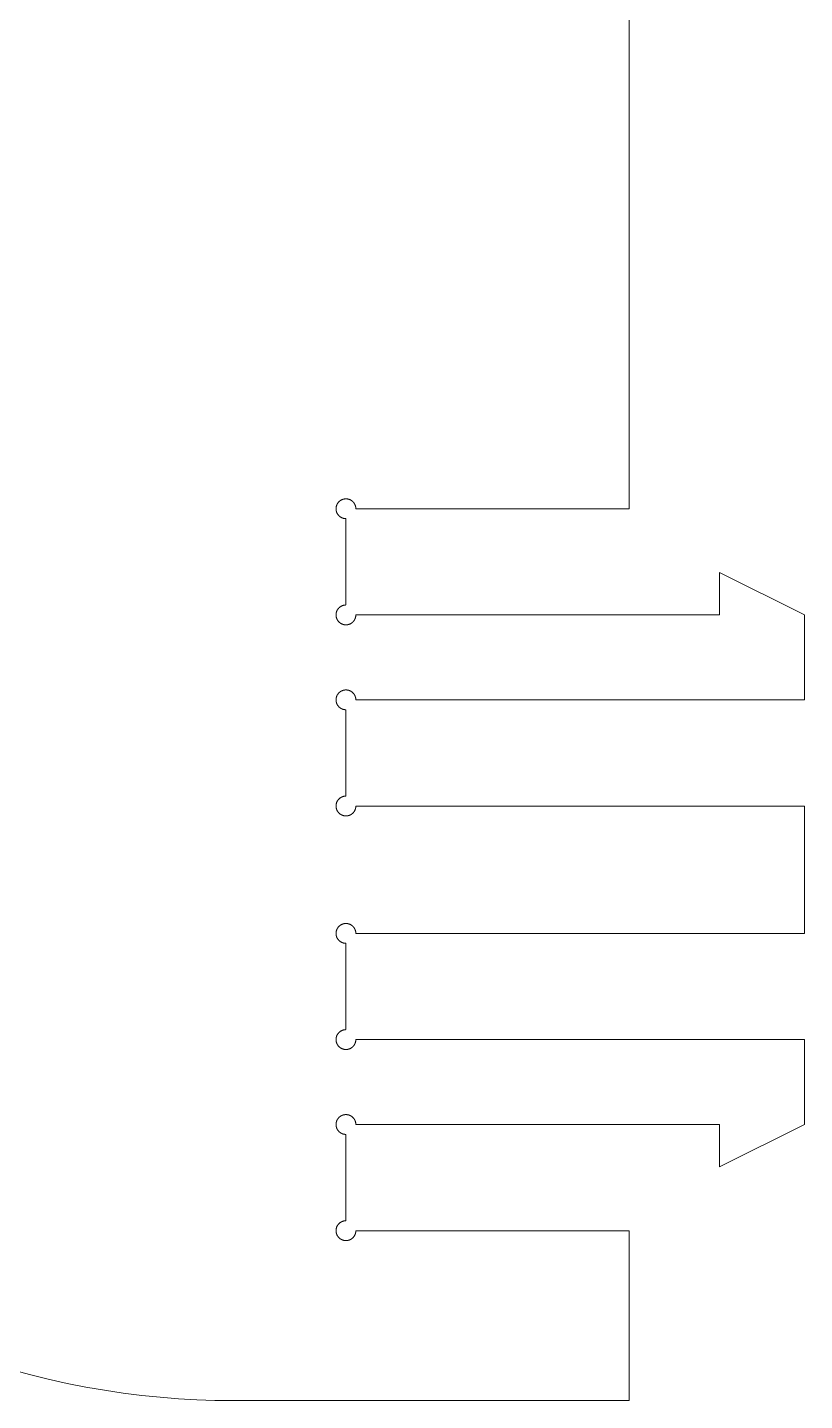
# Model space of a CAD drawing. Header units: millimetres. Extents: x 555 to 783, y 300 to 593.
# Drawn here: x 582.83 to 610.28, y 489.84 to 538.34 of the extents above; entities that cross this region are included whole.
import ezdxf

# ---------------------------------------------------------------- set-up
doc = ezdxf.new("R2010")
doc.units = ezdxf.units.MM
doc.header["$MEASUREMENT"] = 0
doc.layers.add('2d laser', color=18, linetype='Continuous', true_color=0x000000)

msp = doc.modelspace()

# ---------------------------------------------------------------- linework, layer by layer
at = {"layer": '2d laser', "lineweight": 0}
for points in [[(604.08, 555.34), (604.08, 521.34)], [(594.43, 521.34), (594.429, 521.352), (594.429, 521.358), (594.429, 521.364), (594.428, 521.371), (594.428, 521.377), (594.427, 521.383), (594.426, 521.389), (594.425, 521.396), (594.424, 521.402), (594.423, 521.408), (594.422, 521.414), (594.42, 521.421), (594.419, 521.427), (594.417, 521.433), (594.415, 521.439), (594.413, 521.445), (594.411, 521.452), (594.409, 521.458), (594.407, 521.464), (594.405, 521.47), (594.402, 521.476), (594.399, 521.482), (594.397, 521.488), (594.394, 521.494), (594.391, 521.5), (594.388, 521.506), (594.385, 521.512), (594.381, 521.517), (594.378, 521.523), (594.374, 521.529), (594.371, 521.534), (594.367, 521.54), (594.363, 521.545), (594.359, 521.551), (594.355, 521.556), (594.351, 521.561), (594.347, 521.566), (594.342, 521.571), (594.338, 521.576), (594.334, 521.581), (594.329, 521.586), (594.324, 521.59), (594.32, 521.595), (594.315, 521.599), (594.31, 521.603), (594.305, 521.608), (594.3, 521.612), (594.295, 521.616), (594.29, 521.62), (594.285, 521.624), (594.279, 521.627), (594.274, 521.631), (594.269, 521.634), (594.263, 521.638), (594.258, 521.641), (594.252, 521.644), (594.247, 521.647), (594.242, 521.65), (594.236, 521.653), (594.23, 521.656), (594.225, 521.658), (594.214, 521.663), (594.202, 521.668), (594.196, 521.67), (594.191, 521.672), (594.185, 521.674), (594.179, 521.676), (594.173, 521.677), (594.167, 521.679), (594.161, 521.68), (594.154, 521.682), (594.148, 521.683), (594.142, 521.684), (594.135, 521.685), (594.129, 521.686), (594.123, 521.687), (594.116, 521.688), (594.11, 521.689), (594.103, 521.689), (594.097, 521.689), (594.09, 521.69), (594.084, 521.69), (594.077, 521.69), (594.071, 521.69), (594.064, 521.689), (594.057, 521.689), (594.051, 521.689), (594.044, 521.688), (594.038, 521.687), (594.031, 521.686), (594.024, 521.685), (594.018, 521.684), (594.011, 521.683), (594.005, 521.682), (593.998, 521.68), (593.992, 521.679), (593.986, 521.677), (593.979, 521.675), (593.973, 521.673), (593.967, 521.671), (593.96, 521.669), (593.954, 521.667), (593.948, 521.664), (593.942, 521.662), (593.936, 521.659), (593.93, 521.656), (593.924, 521.653), (593.918, 521.65), (593.913, 521.647), (593.907, 521.644), (593.901, 521.641), (593.896, 521.638), (593.891, 521.634), (593.885, 521.631), (593.88, 521.627), (593.875, 521.624), (593.87, 521.62), (593.865, 521.616), (593.86, 521.612), (593.855, 521.608), (593.85, 521.604), (593.846, 521.6), (593.841, 521.596), (593.832, 521.587), (593.824, 521.579), (593.82, 521.574), (593.815, 521.569), (593.811, 521.565), (593.807, 521.56), (593.804, 521.555), (593.8, 521.55), (593.796, 521.545), (593.792, 521.54), (593.789, 521.534), (593.785, 521.529), (593.782, 521.524), (593.778, 521.518), (593.775, 521.513), (593.772, 521.507), (593.769, 521.501), (593.766, 521.495), (593.763, 521.489), (593.761, 521.483), (593.758, 521.477), (593.755, 521.471), (593.753, 521.465), (593.751, 521.459), (593.748, 521.453), (593.746, 521.447), (593.744, 521.44), (593.743, 521.434), (593.741, 521.428), (593.739, 521.421), (593.738, 521.415), (593.736, 521.408), (593.735, 521.402), (593.734, 521.395), (593.733, 521.389), (593.732, 521.382), (593.731, 521.375), (593.731, 521.369), (593.73, 521.362), (593.73, 521.356), (593.73, 521.349), (593.73, 521.342), (593.73, 521.336), (593.73, 521.329), (593.73, 521.323), (593.73, 521.316), (593.731, 521.31), (593.732, 521.303), (593.732, 521.297), (593.733, 521.29), (593.734, 521.284), (593.735, 521.278), (593.736, 521.271), (593.738, 521.265), (593.739, 521.259), (593.741, 521.253), (593.742, 521.247), (593.744, 521.241), (593.746, 521.235), (593.748, 521.229), (593.75, 521.223), (593.752, 521.217), (593.756, 521.206), (593.761, 521.195), (593.764, 521.189), (593.767, 521.184), (593.769, 521.178), (593.772, 521.173), (593.775, 521.167), (593.778, 521.162), (593.782, 521.156), (593.785, 521.151), (593.789, 521.145), (593.792, 521.14), (593.796, 521.135), (593.8, 521.13), (593.804, 521.125), (593.808, 521.12), (593.812, 521.115), (593.816, 521.11), (593.82, 521.105), (593.825, 521.1), (593.829, 521.095), (593.834, 521.091), (593.839, 521.086), (593.844, 521.081), (593.848, 521.077), (593.853, 521.073), (593.859, 521.069), (593.864, 521.064), (593.869, 521.06), (593.874, 521.056), (593.88, 521.053), (593.885, 521.049), (593.891, 521.045), (593.896, 521.042), (593.902, 521.038), (593.908, 521.035), (593.914, 521.032), (593.919, 521.029), (593.925, 521.026), (593.931, 521.023), (593.937, 521.02), (593.943, 521.017), (593.949, 521.015), (593.956, 521.013), (593.962, 521.01), (593.968, 521.008), (593.974, 521.006), (593.98, 521.004), (593.987, 521.002), (593.993, 521.001), (593.999, 520.999), (594.005, 520.998), (594.012, 520.997), (594.018, 520.995), (594.024, 520.994), (594.03, 520.993), (594.037, 520.993), (594.043, 520.992), (594.049, 520.991), (594.055, 520.991), (594.061, 520.99), (594.067, 520.99), (594.08, 520.99)], [(594.08, 520.99), (594.08, 517.94)], [(604.08, 521.34), (594.43, 521.34)], [(607.28, 517.59), (607.28, 519.09)], [(607.28, 519.09), (610.28, 517.59)], [(594.08, 517.94), (594.067, 517.94), (594.061, 517.939), (594.055, 517.939), (594.049, 517.938), (594.043, 517.938), (594.037, 517.937), (594.03, 517.936), (594.024, 517.935), (594.018, 517.934), (594.012, 517.933), (594.005, 517.932), (593.999, 517.93), (593.993, 517.929), (593.987, 517.927), (593.98, 517.925), (593.974, 517.924), (593.968, 517.922), (593.962, 517.919), (593.956, 517.917), (593.949, 517.915), (593.943, 517.912), (593.937, 517.91), (593.931, 517.907), (593.925, 517.904), (593.919, 517.901), (593.914, 517.898), (593.908, 517.895), (593.902, 517.891), (593.896, 517.888), (593.891, 517.884), (593.885, 517.881), (593.88, 517.877), (593.874, 517.873), (593.869, 517.869), (593.864, 517.865), (593.859, 517.861), (593.853, 517.857), (593.848, 517.853), (593.844, 517.848), (593.839, 517.844), (593.834, 517.839), (593.829, 517.834), (593.825, 517.83), (593.82, 517.825), (593.816, 517.82), (593.812, 517.815), (593.808, 517.81), (593.804, 517.805), (593.8, 517.8), (593.796, 517.795), (593.792, 517.789), (593.789, 517.784), (593.785, 517.779), (593.782, 517.773), (593.778, 517.768), (593.775, 517.763), (593.772, 517.757), (593.769, 517.752), (593.767, 517.746), (593.764, 517.741), (593.761, 517.735), (593.756, 517.724), (593.752, 517.712), (593.75, 517.707), (593.748, 517.701), (593.746, 517.695), (593.744, 517.689), (593.742, 517.683), (593.741, 517.677), (593.739, 517.671), (593.738, 517.664), (593.736, 517.658), (593.735, 517.652), (593.734, 517.646), (593.733, 517.639), (593.732, 517.633), (593.732, 517.626), (593.731, 517.62), (593.73, 517.613), (593.73, 517.607), (593.73, 517.6), (593.73, 517.594), (593.73, 517.587), (593.73, 517.581), (593.73, 517.574), (593.73, 517.568), (593.731, 517.561), (593.731, 517.554), (593.732, 517.548), (593.733, 517.541), (593.734, 517.535), (593.735, 517.528), (593.736, 517.522), (593.738, 517.515), (593.739, 517.509), (593.741, 517.502), (593.743, 517.496), (593.744, 517.489), (593.746, 517.483), (593.748, 517.477), (593.751, 517.471), (593.753, 517.464), (593.755, 517.458), (593.758, 517.452), (593.761, 517.446), (593.763, 517.44), (593.766, 517.434), (593.769, 517.429), (593.772, 517.423), (593.775, 517.417), (593.778, 517.412), (593.782, 517.406), (593.785, 517.401), (593.789, 517.395), (593.792, 517.39), (593.796, 517.385), (593.8, 517.38), (593.804, 517.375), (593.807, 517.37), (593.811, 517.365), (593.815, 517.36), (593.82, 517.356), (593.824, 517.351), (593.832, 517.342), (593.841, 517.334), (593.846, 517.33), (593.85, 517.326), (593.855, 517.322), (593.86, 517.318), (593.865, 517.314), (593.87, 517.31), (593.875, 517.306), (593.88, 517.302), (593.885, 517.299), (593.891, 517.295), (593.896, 517.292), (593.901, 517.289), (593.907, 517.285), (593.913, 517.282), (593.918, 517.279), (593.924, 517.276), (593.93, 517.273), (593.936, 517.271), (593.942, 517.268), (593.948, 517.266), (593.954, 517.263), (593.96, 517.261), (593.967, 517.259), (593.973, 517.257), (593.979, 517.255), (593.986, 517.253), (593.992, 517.251), (593.998, 517.249), (594.005, 517.248), (594.011, 517.247), (594.018, 517.245), (594.024, 517.244), (594.031, 517.243), (594.038, 517.242), (594.044, 517.242), (594.051, 517.241), (594.057, 517.241), (594.064, 517.24), (594.071, 517.24), (594.077, 517.24), (594.084, 517.24), (594.09, 517.24), (594.097, 517.24), (594.103, 517.241), (594.11, 517.241), (594.116, 517.242), (594.123, 517.242), (594.129, 517.243), (594.135, 517.244), (594.142, 517.245), (594.148, 517.247), (594.154, 517.248), (594.161, 517.249), (594.167, 517.251), (594.173, 517.252), (594.179, 517.254), (594.185, 517.256), (594.191, 517.258), (594.196, 517.26), (594.202, 517.262), (594.214, 517.266), (594.225, 517.271), (594.23, 517.274), (594.236, 517.277), (594.242, 517.279), (594.247, 517.282), (594.252, 517.285), (594.258, 517.289), (594.263, 517.292), (594.269, 517.295), (594.274, 517.299), (594.279, 517.302), (594.285, 517.306), (594.29, 517.31), (594.295, 517.314), (594.3, 517.318), (594.305, 517.322), (594.31, 517.326), (594.315, 517.331), (594.32, 517.335), (594.324, 517.34), (594.329, 517.344), (594.334, 517.349), (594.338, 517.354), (594.342, 517.359), (594.347, 517.364), (594.351, 517.369), (594.355, 517.374), (594.359, 517.379), (594.363, 517.385), (594.367, 517.39), (594.371, 517.395), (594.374, 517.401), (594.378, 517.407), (594.381, 517.412), (594.385, 517.418), (594.388, 517.424), (594.391, 517.43), (594.394, 517.436), (594.397, 517.442), (594.399, 517.448), (594.402, 517.454), (594.405, 517.46), (594.407, 517.466), (594.409, 517.472), (594.411, 517.478), (594.413, 517.484), (594.415, 517.49), (594.417, 517.497), (594.419, 517.503), (594.42, 517.509), (594.422, 517.515), (594.423, 517.522), (594.424, 517.528), (594.425, 517.534), (594.426, 517.54), (594.427, 517.547), (594.428, 517.553), (594.428, 517.559), (594.429, 517.565), (594.429, 517.571), (594.429, 517.578), (594.43, 517.59)], [(594.43, 517.59), (607.28, 517.59)], [(610.28, 517.59), (610.28, 514.59)], [(594.43, 514.59), (594.429, 514.602), (594.429, 514.608), (594.429, 514.614), (594.428, 514.621), (594.428, 514.627), (594.427, 514.633), (594.426, 514.639), (594.425, 514.646), (594.424, 514.652), (594.423, 514.658), (594.422, 514.664), (594.42, 514.671), (594.419, 514.677), (594.417, 514.683), (594.415, 514.689), (594.413, 514.695), (594.411, 514.702), (594.409, 514.708), (594.407, 514.714), (594.405, 514.72), (594.402, 514.726), (594.399, 514.732), (594.397, 514.738), (594.394, 514.744), (594.391, 514.75), (594.388, 514.756), (594.385, 514.762), (594.381, 514.767), (594.378, 514.773), (594.374, 514.779), (594.371, 514.784), (594.367, 514.79), (594.363, 514.795), (594.359, 514.801), (594.355, 514.806), (594.351, 514.811), (594.347, 514.816), (594.342, 514.821), (594.338, 514.826), (594.334, 514.831), (594.329, 514.836), (594.324, 514.84), (594.32, 514.845), (594.315, 514.849), (594.31, 514.853), (594.305, 514.858), (594.3, 514.862), (594.295, 514.866), (594.29, 514.87), (594.285, 514.874), (594.279, 514.877), (594.274, 514.881), (594.269, 514.884), (594.263, 514.888), (594.258, 514.891), (594.252, 514.894), (594.247, 514.897), (594.242, 514.9), (594.236, 514.903), (594.23, 514.906), (594.225, 514.908), (594.214, 514.913), (594.202, 514.918), (594.196, 514.92), (594.191, 514.922), (594.185, 514.924), (594.179, 514.926), (594.173, 514.927), (594.167, 514.929), (594.161, 514.93), (594.154, 514.932), (594.148, 514.933), (594.142, 514.934), (594.135, 514.935), (594.129, 514.936), (594.123, 514.937), (594.116, 514.938), (594.11, 514.939), (594.103, 514.939), (594.097, 514.939), (594.09, 514.94), (594.084, 514.94), (594.077, 514.94), (594.071, 514.94), (594.064, 514.939), (594.057, 514.939), (594.051, 514.939), (594.044, 514.938), (594.038, 514.937), (594.031, 514.936), (594.024, 514.935), (594.018, 514.934), (594.011, 514.933), (594.005, 514.932), (593.998, 514.93), (593.992, 514.929), (593.986, 514.927), (593.979, 514.925), (593.973, 514.923), (593.967, 514.921), (593.96, 514.919), (593.954, 514.917), (593.948, 514.914), (593.942, 514.912), (593.936, 514.909), (593.93, 514.906), (593.924, 514.903), (593.918, 514.9), (593.913, 514.897), (593.907, 514.894), (593.901, 514.891), (593.896, 514.888), (593.891, 514.884), (593.885, 514.881), (593.88, 514.877), (593.875, 514.874), (593.87, 514.87), (593.865, 514.866), (593.86, 514.862), (593.855, 514.858), (593.85, 514.854), (593.846, 514.85), (593.841, 514.846), (593.832, 514.837), (593.824, 514.829), (593.82, 514.824), (593.815, 514.819), (593.811, 514.815), (593.807, 514.81), (593.804, 514.805), (593.8, 514.8), (593.796, 514.795), (593.792, 514.79), (593.789, 514.784), (593.785, 514.779), (593.782, 514.774), (593.778, 514.768), (593.775, 514.763), (593.772, 514.757), (593.769, 514.751), (593.766, 514.745), (593.763, 514.739), (593.761, 514.733), (593.758, 514.727), (593.755, 514.721), (593.753, 514.715), (593.751, 514.709), (593.748, 514.703), (593.746, 514.697), (593.744, 514.69), (593.743, 514.684), (593.741, 514.678), (593.739, 514.671), (593.738, 514.665), (593.736, 514.658), (593.735, 514.652), (593.734, 514.645), (593.733, 514.639), (593.732, 514.632), (593.731, 514.625), (593.731, 514.619), (593.73, 514.612), (593.73, 514.606), (593.73, 514.599), (593.73, 514.592), (593.73, 514.586), (593.73, 514.579), (593.73, 514.573), (593.73, 514.566), (593.731, 514.56), (593.732, 514.553), (593.732, 514.547), (593.733, 514.54), (593.734, 514.534), (593.735, 514.528), (593.736, 514.521), (593.738, 514.515), (593.739, 514.509), (593.741, 514.503), (593.742, 514.497), (593.744, 514.491), (593.746, 514.485), (593.748, 514.479), (593.75, 514.473), (593.752, 514.467), (593.756, 514.456), (593.761, 514.445), (593.764, 514.439), (593.767, 514.434), (593.769, 514.428), (593.772, 514.423), (593.775, 514.417), (593.778, 514.412), (593.782, 514.406), (593.785, 514.401), (593.789, 514.395), (593.792, 514.39), (593.796, 514.385), (593.8, 514.38), (593.804, 514.375), (593.808, 514.37), (593.812, 514.365), (593.816, 514.36), (593.82, 514.355), (593.825, 514.35), (593.829, 514.345), (593.834, 514.341), (593.839, 514.336), (593.844, 514.331), (593.848, 514.327), (593.853, 514.323), (593.859, 514.319), (593.864, 514.314), (593.869, 514.31), (593.874, 514.306), (593.88, 514.303), (593.885, 514.299), (593.891, 514.295), (593.896, 514.292), (593.902, 514.288), (593.908, 514.285), (593.914, 514.282), (593.919, 514.279), (593.925, 514.276), (593.931, 514.273), (593.937, 514.27), (593.943, 514.267), (593.949, 514.265), (593.956, 514.263), (593.962, 514.26), (593.968, 514.258), (593.974, 514.256), (593.98, 514.254), (593.987, 514.252), (593.993, 514.251), (593.999, 514.249), (594.005, 514.248), (594.012, 514.247), (594.018, 514.245), (594.024, 514.244), (594.03, 514.243), (594.037, 514.243), (594.043, 514.242), (594.049, 514.241), (594.055, 514.241), (594.061, 514.24), (594.067, 514.24), (594.08, 514.24)], [(610.28, 514.59), (594.43, 514.59)], [(594.08, 514.24), (594.08, 511.19)], [(594.08, 511.19), (594.067, 511.19), (594.061, 511.189), (594.055, 511.189), (594.049, 511.188), (594.043, 511.188), (594.037, 511.187), (594.03, 511.186), (594.024, 511.185), (594.018, 511.184), (594.012, 511.183), (594.005, 511.182), (593.999, 511.18), (593.993, 511.179), (593.987, 511.177), (593.98, 511.175), (593.974, 511.174), (593.968, 511.172), (593.962, 511.169), (593.956, 511.167), (593.949, 511.165), (593.943, 511.162), (593.937, 511.16), (593.931, 511.157), (593.925, 511.154), (593.919, 511.151), (593.914, 511.148), (593.908, 511.145), (593.902, 511.141), (593.896, 511.138), (593.891, 511.134), (593.885, 511.131), (593.88, 511.127), (593.874, 511.123), (593.869, 511.119), (593.864, 511.115), (593.859, 511.111), (593.853, 511.107), (593.848, 511.103), (593.844, 511.098), (593.839, 511.094), (593.834, 511.089), (593.829, 511.084), (593.825, 511.08), (593.82, 511.075), (593.816, 511.07), (593.812, 511.065), (593.808, 511.06), (593.804, 511.055), (593.8, 511.05), (593.796, 511.045), (593.792, 511.039), (593.789, 511.034), (593.785, 511.029), (593.782, 511.023), (593.778, 511.018), (593.775, 511.013), (593.772, 511.007), (593.769, 511.002), (593.767, 510.996), (593.764, 510.991), (593.761, 510.985), (593.756, 510.974), (593.752, 510.962), (593.75, 510.957), (593.748, 510.951), (593.746, 510.945), (593.744, 510.939), (593.742, 510.933), (593.741, 510.927), (593.739, 510.921), (593.738, 510.914), (593.736, 510.908), (593.735, 510.902), (593.734, 510.896), (593.733, 510.889), (593.732, 510.883), (593.732, 510.876), (593.731, 510.87), (593.73, 510.863), (593.73, 510.857), (593.73, 510.85), (593.73, 510.844), (593.73, 510.837), (593.73, 510.831), (593.73, 510.824), (593.73, 510.818), (593.731, 510.811), (593.731, 510.804), (593.732, 510.798), (593.733, 510.791), (593.734, 510.785), (593.735, 510.778), (593.736, 510.772), (593.738, 510.765), (593.739, 510.759), (593.741, 510.752), (593.743, 510.746), (593.744, 510.739), (593.746, 510.733), (593.748, 510.727), (593.751, 510.721), (593.753, 510.714), (593.755, 510.708), (593.758, 510.702), (593.761, 510.696), (593.763, 510.69), (593.766, 510.684), (593.769, 510.679), (593.772, 510.673), (593.775, 510.667), (593.778, 510.662), (593.782, 510.656), (593.785, 510.651), (593.789, 510.645), (593.792, 510.64), (593.796, 510.635), (593.8, 510.63), (593.804, 510.625), (593.807, 510.62), (593.811, 510.615), (593.815, 510.61), (593.82, 510.606), (593.824, 510.601), (593.832, 510.592), (593.841, 510.584), (593.846, 510.58), (593.85, 510.576), (593.855, 510.572), (593.86, 510.568), (593.865, 510.564), (593.87, 510.56), (593.875, 510.556), (593.88, 510.552), (593.885, 510.549), (593.891, 510.545), (593.896, 510.542), (593.901, 510.539), (593.907, 510.535), (593.913, 510.532), (593.918, 510.529), (593.924, 510.526), (593.93, 510.523), (593.936, 510.521), (593.942, 510.518), (593.948, 510.516), (593.954, 510.513), (593.96, 510.511), (593.967, 510.509), (593.973, 510.507), (593.979, 510.505), (593.986, 510.503), (593.992, 510.501), (593.998, 510.499), (594.005, 510.498), (594.011, 510.497), (594.018, 510.495), (594.024, 510.494), (594.031, 510.493), (594.038, 510.492), (594.044, 510.492), (594.051, 510.491), (594.057, 510.491), (594.064, 510.49), (594.071, 510.49), (594.077, 510.49), (594.084, 510.49), (594.09, 510.49), (594.097, 510.49), (594.103, 510.491), (594.11, 510.491), (594.116, 510.492), (594.123, 510.492), (594.129, 510.493), (594.135, 510.494), (594.142, 510.495), (594.148, 510.497), (594.154, 510.498), (594.161, 510.499), (594.167, 510.501), (594.173, 510.502), (594.179, 510.504), (594.185, 510.506), (594.191, 510.508), (594.196, 510.51), (594.202, 510.512), (594.214, 510.516), (594.225, 510.521), (594.23, 510.524), (594.236, 510.527), (594.242, 510.529), (594.247, 510.532), (594.252, 510.535), (594.258, 510.539), (594.263, 510.542), (594.269, 510.545), (594.274, 510.549), (594.279, 510.552), (594.285, 510.556), (594.29, 510.56), (594.295, 510.564), (594.3, 510.568), (594.305, 510.572), (594.31, 510.576), (594.315, 510.581), (594.32, 510.585), (594.324, 510.59), (594.329, 510.594), (594.334, 510.599), (594.338, 510.604), (594.342, 510.609), (594.347, 510.614), (594.351, 510.619), (594.355, 510.624), (594.359, 510.629), (594.363, 510.635), (594.367, 510.64), (594.371, 510.645), (594.374, 510.651), (594.378, 510.657), (594.381, 510.662), (594.385, 510.668), (594.388, 510.674), (594.391, 510.68), (594.394, 510.686), (594.397, 510.692), (594.399, 510.698), (594.402, 510.704), (594.405, 510.71), (594.407, 510.716), (594.409, 510.722), (594.411, 510.728), (594.413, 510.734), (594.415, 510.74), (594.417, 510.747), (594.419, 510.753), (594.42, 510.759), (594.422, 510.765), (594.423, 510.772), (594.424, 510.778), (594.425, 510.784), (594.426, 510.79), (594.427, 510.797), (594.428, 510.803), (594.428, 510.809), (594.429, 510.815), (594.429, 510.821), (594.429, 510.828), (594.43, 510.84)], [(594.43, 510.84), (610.28, 510.84)], [(610.28, 510.84), (610.28, 506.34)], [(594.43, 506.34), (594.429, 506.352), (594.429, 506.358), (594.429, 506.364), (594.428, 506.371), (594.428, 506.377), (594.427, 506.383), (594.426, 506.389), (594.425, 506.396), (594.424, 506.402), (594.423, 506.408), (594.422, 506.414), (594.42, 506.421), (594.419, 506.427), (594.417, 506.433), (594.415, 506.439), (594.413, 506.445), (594.411, 506.452), (594.409, 506.458), (594.407, 506.464), (594.405, 506.47), (594.402, 506.476), (594.399, 506.482), (594.397, 506.488), (594.394, 506.494), (594.391, 506.5), (594.388, 506.506), (594.385, 506.512), (594.381, 506.517), (594.378, 506.523), (594.374, 506.529), (594.371, 506.534), (594.367, 506.54), (594.363, 506.545), (594.359, 506.551), (594.355, 506.556), (594.351, 506.561), (594.347, 506.566), (594.342, 506.571), (594.338, 506.576), (594.334, 506.581), (594.329, 506.586), (594.324, 506.59), (594.32, 506.595), (594.315, 506.599), (594.31, 506.603), (594.305, 506.608), (594.3, 506.612), (594.295, 506.616), (594.29, 506.62), (594.285, 506.624), (594.279, 506.627), (594.274, 506.631), (594.269, 506.634), (594.263, 506.638), (594.258, 506.641), (594.252, 506.644), (594.247, 506.647), (594.242, 506.65), (594.236, 506.653), (594.23, 506.656), (594.225, 506.658), (594.214, 506.663), (594.202, 506.668), (594.196, 506.67), (594.191, 506.672), (594.185, 506.674), (594.179, 506.676), (594.173, 506.677), (594.167, 506.679), (594.161, 506.68), (594.154, 506.682), (594.148, 506.683), (594.142, 506.684), (594.135, 506.685), (594.129, 506.686), (594.123, 506.687), (594.116, 506.688), (594.11, 506.689), (594.103, 506.689), (594.097, 506.689), (594.09, 506.69), (594.084, 506.69), (594.077, 506.69), (594.071, 506.69), (594.064, 506.689), (594.057, 506.689), (594.051, 506.689), (594.044, 506.688), (594.038, 506.687), (594.031, 506.686), (594.024, 506.685), (594.018, 506.684), (594.011, 506.683), (594.005, 506.682), (593.998, 506.68), (593.992, 506.679), (593.986, 506.677), (593.979, 506.675), (593.973, 506.673), (593.967, 506.671), (593.96, 506.669), (593.954, 506.667), (593.948, 506.664), (593.942, 506.662), (593.936, 506.659), (593.93, 506.656), (593.924, 506.653), (593.918, 506.65), (593.913, 506.647), (593.907, 506.644), (593.901, 506.641), (593.896, 506.638), (593.891, 506.634), (593.885, 506.631), (593.88, 506.627), (593.875, 506.624), (593.87, 506.62), (593.865, 506.616), (593.86, 506.612), (593.855, 506.608), (593.85, 506.604), (593.846, 506.6), (593.841, 506.596), (593.832, 506.587), (593.824, 506.579), (593.82, 506.574), (593.815, 506.569), (593.811, 506.565), (593.807, 506.56), (593.804, 506.555), (593.8, 506.55), (593.796, 506.545), (593.792, 506.54), (593.789, 506.534), (593.785, 506.529), (593.782, 506.524), (593.778, 506.518), (593.775, 506.513), (593.772, 506.507), (593.769, 506.501), (593.766, 506.495), (593.763, 506.489), (593.761, 506.483), (593.758, 506.477), (593.755, 506.471), (593.753, 506.465), (593.751, 506.459), (593.748, 506.453), (593.746, 506.447), (593.744, 506.44), (593.743, 506.434), (593.741, 506.428), (593.739, 506.421), (593.738, 506.415), (593.736, 506.408), (593.735, 506.402), (593.734, 506.395), (593.733, 506.389), (593.732, 506.382), (593.731, 506.375), (593.731, 506.369), (593.73, 506.362), (593.73, 506.356), (593.73, 506.349), (593.73, 506.342), (593.73, 506.336), (593.73, 506.329), (593.73, 506.323), (593.73, 506.316), (593.731, 506.31), (593.732, 506.303), (593.732, 506.297), (593.733, 506.29), (593.734, 506.284), (593.735, 506.278), (593.736, 506.271), (593.738, 506.265), (593.739, 506.259), (593.741, 506.253), (593.742, 506.247), (593.744, 506.241), (593.746, 506.235), (593.748, 506.229), (593.75, 506.223), (593.752, 506.217), (593.756, 506.206), (593.761, 506.195), (593.764, 506.189), (593.767, 506.184), (593.769, 506.178), (593.772, 506.173), (593.775, 506.167), (593.778, 506.162), (593.782, 506.156), (593.785, 506.151), (593.789, 506.145), (593.792, 506.14), (593.796, 506.135), (593.8, 506.13), (593.804, 506.125), (593.808, 506.12), (593.812, 506.115), (593.816, 506.11), (593.82, 506.105), (593.825, 506.1), (593.829, 506.095), (593.834, 506.091), (593.839, 506.086), (593.844, 506.081), (593.848, 506.077), (593.853, 506.073), (593.859, 506.069), (593.864, 506.064), (593.869, 506.06), (593.874, 506.056), (593.88, 506.053), (593.885, 506.049), (593.891, 506.045), (593.896, 506.042), (593.902, 506.038), (593.908, 506.035), (593.914, 506.032), (593.919, 506.029), (593.925, 506.026), (593.931, 506.023), (593.937, 506.02), (593.943, 506.017), (593.949, 506.015), (593.956, 506.013), (593.962, 506.01), (593.968, 506.008), (593.974, 506.006), (593.98, 506.004), (593.987, 506.002), (593.993, 506.001), (593.999, 505.999), (594.005, 505.998), (594.012, 505.997), (594.018, 505.995), (594.024, 505.994), (594.03, 505.993), (594.037, 505.993), (594.043, 505.992), (594.049, 505.991), (594.055, 505.991), (594.061, 505.99), (594.067, 505.99), (594.08, 505.99)], [(594.08, 505.99), (594.08, 502.94)], [(610.28, 506.34), (594.43, 506.34)], [(594.08, 502.94), (594.067, 502.94), (594.061, 502.939), (594.055, 502.939), (594.049, 502.938), (594.043, 502.938), (594.037, 502.937), (594.03, 502.936), (594.024, 502.935), (594.018, 502.934), (594.012, 502.933), (594.005, 502.932), (593.999, 502.93), (593.993, 502.929), (593.987, 502.927), (593.98, 502.925), (593.974, 502.924), (593.968, 502.922), (593.962, 502.919), (593.956, 502.917), (593.949, 502.915), (593.943, 502.912), (593.937, 502.91), (593.931, 502.907), (593.925, 502.904), (593.919, 502.901), (593.914, 502.898), (593.908, 502.895), (593.902, 502.891), (593.896, 502.888), (593.891, 502.884), (593.885, 502.881), (593.88, 502.877), (593.874, 502.873), (593.869, 502.869), (593.864, 502.865), (593.859, 502.861), (593.853, 502.857), (593.848, 502.853), (593.844, 502.848), (593.839, 502.844), (593.834, 502.839), (593.829, 502.834), (593.825, 502.83), (593.82, 502.825), (593.816, 502.82), (593.812, 502.815), (593.808, 502.81), (593.804, 502.805), (593.8, 502.8), (593.796, 502.795), (593.792, 502.789), (593.789, 502.784), (593.785, 502.779), (593.782, 502.773), (593.778, 502.768), (593.775, 502.763), (593.772, 502.757), (593.769, 502.752), (593.767, 502.746), (593.764, 502.741), (593.761, 502.735), (593.756, 502.724), (593.752, 502.712), (593.75, 502.707), (593.748, 502.701), (593.746, 502.695), (593.744, 502.689), (593.742, 502.683), (593.741, 502.677), (593.739, 502.671), (593.738, 502.664), (593.736, 502.658), (593.735, 502.652), (593.734, 502.646), (593.733, 502.639), (593.732, 502.633), (593.732, 502.626), (593.731, 502.62), (593.73, 502.613), (593.73, 502.607), (593.73, 502.6), (593.73, 502.594), (593.73, 502.587), (593.73, 502.581), (593.73, 502.574), (593.73, 502.568), (593.731, 502.561), (593.731, 502.554), (593.732, 502.548), (593.733, 502.541), (593.734, 502.535), (593.735, 502.528), (593.736, 502.522), (593.738, 502.515), (593.739, 502.509), (593.741, 502.502), (593.743, 502.496), (593.744, 502.489), (593.746, 502.483), (593.748, 502.477), (593.751, 502.471), (593.753, 502.464), (593.755, 502.458), (593.758, 502.452), (593.761, 502.446), (593.763, 502.44), (593.766, 502.434), (593.769, 502.429), (593.772, 502.423), (593.775, 502.417), (593.778, 502.412), (593.782, 502.406), (593.785, 502.401), (593.789, 502.395), (593.792, 502.39), (593.796, 502.385), (593.8, 502.38), (593.804, 502.375), (593.807, 502.37), (593.811, 502.365), (593.815, 502.36), (593.82, 502.356), (593.824, 502.351), (593.832, 502.342), (593.841, 502.334), (593.846, 502.33), (593.85, 502.326), (593.855, 502.322), (593.86, 502.318), (593.865, 502.314), (593.87, 502.31), (593.875, 502.306), (593.88, 502.302), (593.885, 502.299), (593.891, 502.295), (593.896, 502.292), (593.901, 502.289), (593.907, 502.285), (593.913, 502.282), (593.918, 502.279), (593.924, 502.276), (593.93, 502.273), (593.936, 502.271), (593.942, 502.268), (593.948, 502.266), (593.954, 502.263), (593.96, 502.261), (593.967, 502.259), (593.973, 502.257), (593.979, 502.255), (593.986, 502.253), (593.992, 502.251), (593.998, 502.249), (594.005, 502.248), (594.011, 502.247), (594.018, 502.245), (594.024, 502.244), (594.031, 502.243), (594.038, 502.242), (594.044, 502.242), (594.051, 502.241), (594.057, 502.241), (594.064, 502.24), (594.071, 502.24), (594.077, 502.24), (594.084, 502.24), (594.09, 502.24), (594.097, 502.24), (594.103, 502.241), (594.11, 502.241), (594.116, 502.242), (594.123, 502.242), (594.129, 502.243), (594.135, 502.244), (594.142, 502.245), (594.148, 502.247), (594.154, 502.248), (594.161, 502.249), (594.167, 502.251), (594.173, 502.252), (594.179, 502.254), (594.185, 502.256), (594.191, 502.258), (594.196, 502.26), (594.202, 502.262), (594.214, 502.266), (594.225, 502.271), (594.23, 502.274), (594.236, 502.277), (594.242, 502.279), (594.247, 502.282), (594.252, 502.285), (594.258, 502.289), (594.263, 502.292), (594.269, 502.295), (594.274, 502.299), (594.279, 502.302), (594.285, 502.306), (594.29, 502.31), (594.295, 502.314), (594.3, 502.318), (594.305, 502.322), (594.31, 502.326), (594.315, 502.331), (594.32, 502.335), (594.324, 502.34), (594.329, 502.344), (594.334, 502.349), (594.338, 502.354), (594.342, 502.359), (594.347, 502.364), (594.351, 502.369), (594.355, 502.374), (594.359, 502.379), (594.363, 502.385), (594.367, 502.39), (594.371, 502.395), (594.374, 502.401), (594.378, 502.407), (594.381, 502.412), (594.385, 502.418), (594.388, 502.424), (594.391, 502.43), (594.394, 502.436), (594.397, 502.442), (594.399, 502.448), (594.402, 502.454), (594.405, 502.46), (594.407, 502.466), (594.409, 502.472), (594.411, 502.478), (594.413, 502.484), (594.415, 502.49), (594.417, 502.497), (594.419, 502.503), (594.42, 502.509), (594.422, 502.515), (594.423, 502.522), (594.424, 502.528), (594.425, 502.534), (594.426, 502.54), (594.427, 502.547), (594.428, 502.553), (594.428, 502.559), (594.429, 502.565), (594.429, 502.571), (594.429, 502.578), (594.43, 502.59)], [(594.43, 502.59), (610.28, 502.59)], [(610.28, 502.59), (610.28, 499.59)], [(594.43, 499.59), (594.429, 499.602), (594.429, 499.608), (594.429, 499.614), (594.428, 499.621), (594.428, 499.627), (594.427, 499.633), (594.426, 499.639), (594.425, 499.646), (594.424, 499.652), (594.423, 499.658), (594.422, 499.664), (594.42, 499.671), (594.419, 499.677), (594.417, 499.683), (594.415, 499.689), (594.413, 499.695), (594.411, 499.702), (594.409, 499.708), (594.407, 499.714), (594.405, 499.72), (594.402, 499.726), (594.399, 499.732), (594.397, 499.738), (594.394, 499.744), (594.391, 499.75), (594.388, 499.756), (594.385, 499.762), (594.381, 499.767), (594.378, 499.773), (594.374, 499.779), (594.371, 499.784), (594.367, 499.79), (594.363, 499.795), (594.359, 499.801), (594.355, 499.806), (594.351, 499.811), (594.347, 499.816), (594.342, 499.821), (594.338, 499.826), (594.334, 499.831), (594.329, 499.836), (594.324, 499.84), (594.32, 499.845), (594.315, 499.849), (594.31, 499.853), (594.305, 499.858), (594.3, 499.862), (594.295, 499.866), (594.29, 499.87), (594.285, 499.874), (594.279, 499.877), (594.274, 499.881), (594.269, 499.884), (594.263, 499.888), (594.258, 499.891), (594.252, 499.894), (594.247, 499.897), (594.242, 499.9), (594.236, 499.903), (594.23, 499.906), (594.225, 499.908), (594.214, 499.913), (594.202, 499.918), (594.196, 499.92), (594.191, 499.922), (594.185, 499.924), (594.179, 499.926), (594.173, 499.927), (594.167, 499.929), (594.161, 499.93), (594.154, 499.932), (594.148, 499.933), (594.142, 499.934), (594.135, 499.935), (594.129, 499.936), (594.123, 499.937), (594.116, 499.938), (594.11, 499.939), (594.103, 499.939), (594.097, 499.939), (594.09, 499.94), (594.084, 499.94), (594.077, 499.94), (594.071, 499.94), (594.064, 499.939), (594.057, 499.939), (594.051, 499.939), (594.044, 499.938), (594.038, 499.937), (594.031, 499.936), (594.024, 499.935), (594.018, 499.934), (594.011, 499.933), (594.005, 499.932), (593.998, 499.93), (593.992, 499.929), (593.986, 499.927), (593.979, 499.925), (593.973, 499.923), (593.967, 499.921), (593.96, 499.919), (593.954, 499.917), (593.948, 499.914), (593.942, 499.912), (593.936, 499.909), (593.93, 499.906), (593.924, 499.903), (593.918, 499.9), (593.913, 499.897), (593.907, 499.894), (593.901, 499.891), (593.896, 499.888), (593.891, 499.884), (593.885, 499.881), (593.88, 499.877), (593.875, 499.874), (593.87, 499.87), (593.865, 499.866), (593.86, 499.862), (593.855, 499.858), (593.85, 499.854), (593.846, 499.85), (593.841, 499.846), (593.832, 499.837), (593.824, 499.829), (593.82, 499.824), (593.815, 499.819), (593.811, 499.815), (593.807, 499.81), (593.804, 499.805), (593.8, 499.8), (593.796, 499.795), (593.792, 499.79), (593.789, 499.784), (593.785, 499.779), (593.782, 499.774), (593.778, 499.768), (593.775, 499.763), (593.772, 499.757), (593.769, 499.751), (593.766, 499.745), (593.763, 499.739), (593.761, 499.733), (593.758, 499.727), (593.755, 499.721), (593.753, 499.715), (593.751, 499.709), (593.748, 499.703), (593.746, 499.697), (593.744, 499.69), (593.743, 499.684), (593.741, 499.678), (593.739, 499.671), (593.738, 499.665), (593.736, 499.658), (593.735, 499.652), (593.734, 499.645), (593.733, 499.639), (593.732, 499.632), (593.731, 499.625), (593.731, 499.619), (593.73, 499.612), (593.73, 499.606), (593.73, 499.599), (593.73, 499.592), (593.73, 499.586), (593.73, 499.579), (593.73, 499.573), (593.73, 499.566), (593.731, 499.56), (593.732, 499.553), (593.732, 499.547), (593.733, 499.54), (593.734, 499.534), (593.735, 499.528), (593.736, 499.521), (593.738, 499.515), (593.739, 499.509), (593.741, 499.503), (593.742, 499.497), (593.744, 499.491), (593.746, 499.485), (593.748, 499.479), (593.75, 499.473), (593.752, 499.467), (593.756, 499.456), (593.761, 499.445), (593.764, 499.439), (593.767, 499.434), (593.769, 499.428), (593.772, 499.423), (593.775, 499.417), (593.778, 499.412), (593.782, 499.406), (593.785, 499.401), (593.789, 499.395), (593.792, 499.39), (593.796, 499.385), (593.8, 499.38), (593.804, 499.375), (593.808, 499.37), (593.812, 499.365), (593.816, 499.36), (593.82, 499.355), (593.825, 499.35), (593.829, 499.345), (593.834, 499.341), (593.839, 499.336), (593.844, 499.331), (593.848, 499.327), (593.853, 499.323), (593.859, 499.319), (593.864, 499.314), (593.869, 499.31), (593.874, 499.306), (593.88, 499.303), (593.885, 499.299), (593.891, 499.295), (593.896, 499.292), (593.902, 499.288), (593.908, 499.285), (593.914, 499.282), (593.919, 499.279), (593.925, 499.276), (593.931, 499.273), (593.937, 499.27), (593.943, 499.267), (593.949, 499.265), (593.956, 499.263), (593.962, 499.26), (593.968, 499.258), (593.974, 499.256), (593.98, 499.254), (593.987, 499.252), (593.993, 499.251), (593.999, 499.249), (594.005, 499.248), (594.012, 499.247), (594.018, 499.245), (594.024, 499.244), (594.03, 499.243), (594.037, 499.243), (594.043, 499.242), (594.049, 499.241), (594.055, 499.241), (594.061, 499.24), (594.067, 499.24), (594.08, 499.24)], [(607.28, 499.59), (594.43, 499.59)], [(610.28, 499.59), (607.28, 498.09)], [(607.28, 498.09), (607.28, 499.59)], [(594.08, 499.24), (594.08, 496.19)], [(594.08, 496.19), (594.067, 496.19), (594.061, 496.189), (594.055, 496.189), (594.049, 496.188), (594.043, 496.188), (594.037, 496.187), (594.03, 496.186), (594.024, 496.185), (594.018, 496.184), (594.012, 496.183), (594.005, 496.182), (593.999, 496.18), (593.993, 496.179), (593.987, 496.177), (593.98, 496.175), (593.974, 496.174), (593.968, 496.172), (593.962, 496.169), (593.956, 496.167), (593.949, 496.165), (593.943, 496.162), (593.937, 496.16), (593.931, 496.157), (593.925, 496.154), (593.919, 496.151), (593.914, 496.148), (593.908, 496.145), (593.902, 496.141), (593.896, 496.138), (593.891, 496.134), (593.885, 496.131), (593.88, 496.127), (593.874, 496.123), (593.869, 496.119), (593.864, 496.115), (593.859, 496.111), (593.853, 496.107), (593.848, 496.103), (593.844, 496.098), (593.839, 496.094), (593.834, 496.089), (593.829, 496.084), (593.825, 496.08), (593.82, 496.075), (593.816, 496.07), (593.812, 496.065), (593.808, 496.06), (593.804, 496.055), (593.8, 496.05), (593.796, 496.045), (593.792, 496.039), (593.789, 496.034), (593.785, 496.029), (593.782, 496.023), (593.778, 496.018), (593.775, 496.013), (593.772, 496.007), (593.769, 496.002), (593.767, 495.996), (593.764, 495.991), (593.761, 495.985), (593.756, 495.974), (593.752, 495.962), (593.75, 495.957), (593.748, 495.951), (593.746, 495.945), (593.744, 495.939), (593.742, 495.933), (593.741, 495.927), (593.739, 495.921), (593.738, 495.914), (593.736, 495.908), (593.735, 495.902), (593.734, 495.896), (593.733, 495.889), (593.732, 495.883), (593.732, 495.876), (593.731, 495.87), (593.73, 495.863), (593.73, 495.857), (593.73, 495.85), (593.73, 495.844), (593.73, 495.837), (593.73, 495.831), (593.73, 495.824), (593.73, 495.818), (593.731, 495.811), (593.731, 495.804), (593.732, 495.798), (593.733, 495.791), (593.734, 495.785), (593.735, 495.778), (593.736, 495.772), (593.738, 495.765), (593.739, 495.759), (593.741, 495.752), (593.743, 495.746), (593.744, 495.739), (593.746, 495.733), (593.748, 495.727), (593.751, 495.721), (593.753, 495.714), (593.755, 495.708), (593.758, 495.702), (593.761, 495.696), (593.763, 495.69), (593.766, 495.684), (593.769, 495.679), (593.772, 495.673), (593.775, 495.667), (593.778, 495.662), (593.782, 495.656), (593.785, 495.651), (593.789, 495.645), (593.792, 495.64), (593.796, 495.635), (593.8, 495.63), (593.804, 495.625), (593.807, 495.62), (593.811, 495.615), (593.815, 495.61), (593.82, 495.606), (593.824, 495.601), (593.832, 495.592), (593.841, 495.584), (593.846, 495.58), (593.85, 495.576), (593.855, 495.572), (593.86, 495.568), (593.865, 495.564), (593.87, 495.56), (593.875, 495.556), (593.88, 495.552), (593.885, 495.549), (593.891, 495.545), (593.896, 495.542), (593.901, 495.539), (593.907, 495.535), (593.913, 495.532), (593.918, 495.529), (593.924, 495.526), (593.93, 495.523), (593.936, 495.521), (593.942, 495.518), (593.948, 495.516), (593.954, 495.513), (593.96, 495.511), (593.967, 495.509), (593.973, 495.507), (593.979, 495.505), (593.986, 495.503), (593.992, 495.501), (593.998, 495.499), (594.005, 495.498), (594.011, 495.497), (594.018, 495.495), (594.024, 495.494), (594.031, 495.493), (594.038, 495.492), (594.044, 495.492), (594.051, 495.491), (594.057, 495.491), (594.064, 495.49), (594.071, 495.49), (594.077, 495.49), (594.084, 495.49), (594.09, 495.49), (594.097, 495.49), (594.103, 495.491), (594.11, 495.491), (594.116, 495.492), (594.123, 495.492), (594.129, 495.493), (594.135, 495.494), (594.142, 495.495), (594.148, 495.497), (594.154, 495.498), (594.161, 495.499), (594.167, 495.501), (594.173, 495.502), (594.179, 495.504), (594.185, 495.506), (594.191, 495.508), (594.196, 495.51), (594.202, 495.512), (594.214, 495.516), (594.225, 495.521), (594.23, 495.524), (594.236, 495.527), (594.242, 495.529), (594.247, 495.532), (594.252, 495.535), (594.258, 495.539), (594.263, 495.542), (594.269, 495.545), (594.274, 495.549), (594.279, 495.552), (594.285, 495.556), (594.29, 495.56), (594.295, 495.564), (594.3, 495.568), (594.305, 495.572), (594.31, 495.576), (594.315, 495.581), (594.32, 495.585), (594.324, 495.59), (594.329, 495.594), (594.334, 495.599), (594.338, 495.604), (594.342, 495.609), (594.347, 495.614), (594.351, 495.619), (594.355, 495.624), (594.359, 495.629), (594.363, 495.635), (594.367, 495.64), (594.371, 495.645), (594.374, 495.651), (594.378, 495.657), (594.381, 495.662), (594.385, 495.668), (594.388, 495.674), (594.391, 495.68), (594.394, 495.686), (594.397, 495.692), (594.399, 495.698), (594.402, 495.704), (594.405, 495.71), (594.407, 495.716), (594.409, 495.722), (594.411, 495.728), (594.413, 495.734), (594.415, 495.74), (594.417, 495.747), (594.419, 495.753), (594.42, 495.759), (594.422, 495.765), (594.423, 495.772), (594.424, 495.778), (594.425, 495.784), (594.426, 495.79), (594.427, 495.797), (594.428, 495.803), (594.428, 495.809), (594.429, 495.815), (594.429, 495.821), (594.429, 495.828), (594.43, 495.84)], [(594.43, 495.84), (604.08, 495.84)], [(604.08, 495.84), (604.08, 489.84)], [(590.08, 489.84), (589.447, 489.847), (588.809, 489.868), (588.166, 489.904), (587.519, 489.955), (586.867, 490.021), (586.212, 490.103), (585.554, 490.201), (584.894, 490.316), (584.231, 490.446), (583.567, 490.594), (582.903, 490.758), (582.238, 490.94)], [(604.08, 489.84), (590.08, 489.84)]]:
    msp.add_lwpolyline(points, dxfattribs=at)

doc.saveas('drawing.dxf')
